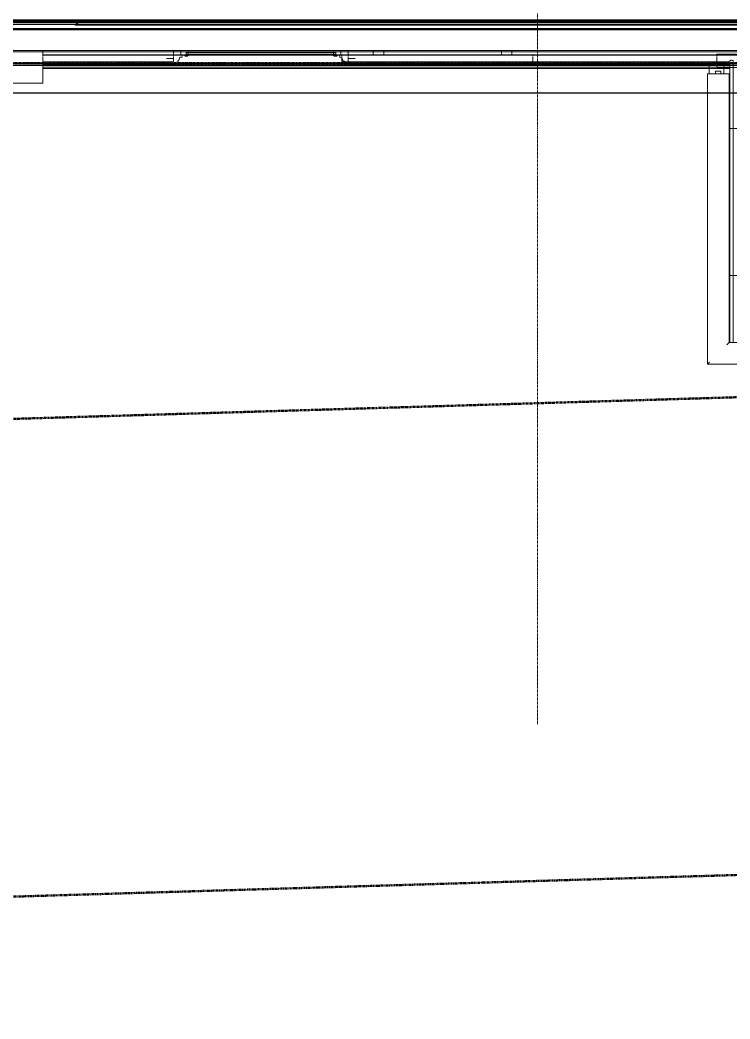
# Model space of a CAD drawing. Header units: inches. Extents: x -4235 to -464, y 9767 to 12269.
# Drawn here: x -2939.9 to -2785.4, y 9772 to 9989.6 of the extents above; entities that cross this region are included whole.
import ezdxf

# ---------------------------------------------------------------- set-up
doc = ezdxf.new("R2010")
doc.units = ezdxf.units.IN
doc.header["$MEASUREMENT"] = 0
for name, pattern in [('Dash 1_16_', [0.125, 0.0625, -0.0625]), ('Double Dash 3_8_', [1, 0.375, -0.125, 0.125, -0.125, 0.125, -0.125]), ('Grid Line 1_2_', [0.875, 0.5, -0.125, 0.125, -0.125])]:
    doc.linetypes.add(name, pattern=pattern)
for name, color, linetype, lineweight in [('A-FLOR-1', 192, 'Continuous', 9), ('A-FLOR-HRAL', 11, 'Continuous', 9), ('A-FLOR-PATT-1', 9, 'Continuous', 9), ('A-GENM', 5, 'Continuous', 9), ('A-GLAZ-1', 151, 'Continuous', 9), ('A-GLAZ-2', 151, 'Continuous', 20), ('A-ROOF-1', 10, 'Dash 1_16_', 9), ('A-WALL-1', 113, 'Continuous', 9), ('C-PROP-LINE', 91, 'Double Dash 3_8_', 50), ('C-PROP-LINE-1', 91, 'Dash 1_16_', 50), ('S-GRID-1', 1, 'Grid Line 1_2_', 9)]:
    doc.layers.add(name, color=color, linetype=linetype, lineweight=lineweight)

# ---------------------------------------------------------------- blocks, each defined once
blk = doc.blocks.new('Basic Wall _ EXT - FIBER CEMENT - LARGE - ___-2505169-BACKGROUND - ROOF PLAN')
at = {"layer": 'A-WALL-1'}
for p, q in [((-2934.94, 9981.94), (-2906.54, 9981.94)), ((-2906.54, 9981.94), (-2934.94, 9981.94)), ((-2906.54, 9981.91), (-2934.94, 9981.91)), ((-2906.54, 9981.91), (-2934.94, 9981.91)), ((-2868.51, 9981.94), (-2860.8, 9981.94)), ((-2860.8, 9981.94), (-2868.51, 9981.94)), ((-2828.36, 9981.91), (-2868.51, 9981.91)), ((-2828.36, 9981.91), (-2868.51, 9981.91)), ((-2860.8, 9981.94), (-2832.92, 9981.94)), ((-2832.92, 9981.94), (-2860.8, 9981.94)), ((-2832.92, 9981.94), (-2788.33, 9981.94)), ((-2788.33, 9981.94), (-2832.92, 9981.94)), ((-2788.33, 9981.91), (-2828.36, 9981.91)), ((-2788.33, 9981.91), (-2828.36, 9981.91)), ((-2788.33, 9981.94), (-2788.23, 9981.94)), ((-2788.23, 9981.94), (-2788.33, 9981.94)), ((-2788.23, 9981.91), (-2788.33, 9981.91)), ((-2788.23, 9981.91), (-2788.33, 9981.91)), ((-2788.21, 9981.94), (-2787.91, 9981.94)), ((-2787.91, 9981.94), (-2788.21, 9981.94)), ((-2787.91, 9981.91), (-2788.2, 9981.91)), ((-2787.91, 9981.91), (-2788.2, 9981.91)), ((-2787.87, 9981.94), (-2782.79, 9981.94)), ((-2782.79, 9981.94), (-2787.87, 9981.94)), ((-2782.79, 9981.91), (-2787.87, 9981.91)), ((-2782.79, 9981.91), (-2787.87, 9981.91)), ((-2906.54, 9979.9), (-2934.94, 9979.9)), ((-2906.54, 9979.9), (-2934.94, 9979.9)), ((-2934.94, 9979.87), (-2906.54, 9979.87)), ((-2906.54, 9979.87), (-2934.94, 9979.87)), ((-2788.34, 9979.9), (-2868.51, 9979.9)), ((-2788.34, 9979.9), (-2868.51, 9979.9)), ((-2868.51, 9979.87), (-2788.34, 9979.87)), ((-2788.34, 9979.87), (-2868.51, 9979.87)), ((-2788.26, 9979.9), (-2788.34, 9979.9)), ((-2788.26, 9979.9), (-2788.34, 9979.9)), ((-2788.34, 9979.87), (-2788.25, 9979.87)), ((-2788.25, 9979.87), (-2788.34, 9979.87)), ((-2785.47, 9979.9), (-2788.23, 9979.9)), ((-2785.47, 9979.9), (-2788.23, 9979.9)), ((-2788.23, 9979.87), (-2785.47, 9979.87)), ((-2785.47, 9979.87), (-2788.23, 9979.87))]:
    blk.add_line(p, q, dxfattribs=at)
blk = doc.blocks.new('Basic Wall _ EXT - FIBER CEMENT - LARGE - ___-2162463-BACKGROUND - ROOF PLAN')
at = {"layer": 'A-WALL-1'}
for p, q in [((-2934.94, 9981.94), (-2788.33, 9981.94)), ((-2788.33, 9981.94), (-2934.94, 9981.94)), ((-2788.33, 9981.91), (-2934.94, 9981.91)), ((-2788.33, 9981.91), (-2934.94, 9981.91)), ((-2788.33, 9981.94), (-2788.23, 9981.94)), ((-2788.23, 9981.94), (-2788.33, 9981.94)), ((-2788.23, 9981.91), (-2788.33, 9981.91)), ((-2788.23, 9981.91), (-2788.33, 9981.91)), ((-2788.21, 9981.94), (-2787.91, 9981.94)), ((-2787.91, 9981.94), (-2788.21, 9981.94)), ((-2787.91, 9981.91), (-2788.2, 9981.91)), ((-2787.91, 9981.91), (-2788.2, 9981.91)), ((-2787.87, 9981.94), (-2782.79, 9981.94)), ((-2782.79, 9981.94), (-2787.87, 9981.94)), ((-2782.79, 9981.91), (-2787.87, 9981.91)), ((-2782.79, 9981.91), (-2787.87, 9981.91)), ((-2788.34, 9979.32), (-2934.94, 9979.32)), ((-2788.34, 9979.31), (-2934.94, 9979.31)), ((-2788.34, 9979.31), (-2934.94, 9979.31)), ((-2788.34, 9979.3), (-2934.94, 9979.3)), ((-2788.34, 9979.28), (-2934.94, 9979.28)), ((-2788.34, 9979.28), (-2934.94, 9979.28)), ((-2934.94, 9978.98), (-2785.47, 9978.98)), ((-2788.23, 9979.32), (-2788.34, 9979.32)), ((-2788.23, 9979.31), (-2788.34, 9979.31)), ((-2788.23, 9979.31), (-2788.34, 9979.31)), ((-2788.23, 9979.3), (-2788.34, 9979.3)), ((-2788.23, 9979.28), (-2788.34, 9979.28)), ((-2788.23, 9979.28), (-2788.34, 9979.28)), ((-2787.92, 9979.32), (-2788.23, 9979.32)), ((-2787.92, 9979.31), (-2788.23, 9979.31)), ((-2787.92, 9979.31), (-2788.23, 9979.31)), ((-2787.92, 9979.3), (-2788.23, 9979.3)), ((-2787.91, 9979.28), (-2788.23, 9979.28)), ((-2787.91, 9979.28), (-2788.23, 9979.28)), ((-2787.41, 9979.32), (-2787.91, 9979.32)), ((-2787.41, 9979.31), (-2787.91, 9979.31)), ((-2787.41, 9979.31), (-2787.91, 9979.31)), ((-2787.41, 9979.3), (-2787.91, 9979.3)), ((-2787.4, 9979.28), (-2787.91, 9979.28)), ((-2787.4, 9979.28), (-2787.91, 9979.28)), ((-2786.74, 9979.32), (-2787.39, 9979.32)), ((-2786.74, 9979.31), (-2787.39, 9979.31)), ((-2786.74, 9979.31), (-2787.39, 9979.31)), ((-2786.74, 9979.3), (-2787.39, 9979.3)), ((-2786.74, 9979.28), (-2787.39, 9979.28)), ((-2786.74, 9979.28), (-2787.39, 9979.28)), ((-2785.97, 9979.32), (-2786.72, 9979.32)), ((-2785.96, 9979.31), (-2786.72, 9979.31)), ((-2785.96, 9979.31), (-2786.72, 9979.31)), ((-2785.96, 9979.3), (-2786.72, 9979.3)), ((-2785.95, 9979.28), (-2786.72, 9979.28)), ((-2785.95, 9979.28), (-2786.72, 9979.28)), ((-2785.47, 9979.32), (-2785.93, 9979.32)), ((-2785.47, 9979.31), (-2785.93, 9979.31)), ((-2785.47, 9979.31), (-2785.93, 9979.31)), ((-2785.47, 9979.3), (-2785.93, 9979.3)), ((-2785.47, 9979.28), (-2785.93, 9979.28)), ((-2785.47, 9979.28), (-2785.93, 9979.28))]:
    blk.add_line(p, q, dxfattribs=at)
blk = doc.blocks.new('Basic Wall _ EXT - FIBER CEMENT - SMALL - ___-2145937-BACKGROUND - ROOF PLAN')
at = {"layer": 'A-WALL-1'}
for p, q in [((-2077.4, 9989.29), (-3851.63, 9989.29)), ((-2077.6, 9989.49), (-3851.42, 9989.49)), ((-2077.67, 9989.56), (-3851.35, 9989.56)), ((-2075.54, 9987.44), (-3853.48, 9987.44)), ((-2075.54, 9987.44), (-3853.48, 9987.44)), ((-2075.62, 9987.51), (-3853.4, 9987.51)), ((-2075.62, 9987.51), (-3853.4, 9987.51)), ((-3853.2, 9987.72), (-2075.83, 9987.72)), ((-2075.83, 9987.72), (-3853.2, 9987.72)), ((-3852.33, 9988.59), (-2076.7, 9988.59)), ((-2076.7, 9988.59), (-3852.33, 9988.59)), ((-2077.05, 9988.94), (-3851.97, 9988.94)), ((-2077.1, 9988.99), (-3851.93, 9988.99)), ((-2077.11, 9989), (-3851.92, 9989)), ((-2077.18, 9989.07), (-3851.85, 9989.07)), ((-2077.17, 9989.06), (-3851.85, 9989.06)), ((-2077.17, 9989.06), (-3851.85, 9989.06)), ((-2077.2, 9989.09), (-3851.82, 9989.09)), ((-2077.24, 9989.13), (-3851.78, 9989.13)), ((-2077.25, 9989.14), (-3851.77, 9989.14)), ((-2070.72, 9982.61), (-3858.3, 9982.61)), ((-2070.72, 9982.61), (-3858.3, 9982.61)), ((-2067.77, 9979.66), (-3861.25, 9979.66)), ((-2067.84, 9979.73), (-3861.19, 9979.73)), ((-3860.81, 9980.11), (-2068.22, 9980.11)), ((-2068.29, 9980.19), (-3860.73, 9980.19)), ((-2068.29, 9980.19), (-3860.73, 9980.19)), ((-3867.29, 9973.63), (-2061.73, 9973.63)), ((-2061.73, 9973.63), (-3867.29, 9973.63)), ((-2061.81, 9973.7), (-3867.21, 9973.7)), ((-2061.81, 9973.7), (-3867.21, 9973.7))]:
    blk.add_line(p, q, dxfattribs=at)
blk = doc.blocks.new('Window-Double_Hung-Andersen-400_Series-Tilt_Wash - DOUBLE HUNG - COTTAGE - 3RD FLOOR-V55-BACKGROUND - ROOF PLAN')
at = {"layer": 'A-GLAZ-1'}
for p, q in [((-16.29, -2.13), (-15.7, -2.13)), ((-15.82, -2.5), (-15.82, -2.13)), ((-15.7, -2), (15.7, -2)), ((-15.7, -2.13), (15.7, -2.13)), ((16.29, -2.13), (15.7, -2.13)), ((15.82, -2.5), (15.82, -2.13)), ((-16.29, -2.5), (-15.7, -2.5)), ((-15.7, -2.5), (15.7, -2.5)), ((-15.7, -2.63), (15.7, -2.63)), ((16.29, -2.5), (15.7, -2.5))]:
    blk.add_line(p, q, dxfattribs=at)
at = {"layer": 'A-GLAZ-2'}
for p, q in [((-19.01, -2.01), (-19.01, -1.69)), ((-19.01, -2.69), (-19.01, -2.01)), ((-17.42, -2.01), (-17.42, -1.69)), ((-17.42, -2.69), (-17.42, -2.01)), ((-15.7, -2), (-16.29, -2)), ((-16.29, -2.63), (-16.29, -2.01)), ((-15.78, -1.69), (-15.7, -2)), ((15.78, -1.69), (15.7, -2)), ((15.7, -2), (16.29, -2)), ((16.29, -2.63), (16.29, -2.01)), ((17.42, -2.01), (17.42, -1.69)), ((17.42, -2.69), (17.42, -2.01)), ((19.01, -1.69), (19.01, -2.01)), ((19.01, -2.01), (19.01, -2.68)), ((-19.01, -3.44), (-20.51, -3.44)), ((-19.01, -2.84), (-19.01, -2.76)), ((-19.01, -4.11), (-19.01, -3)), ((-18.2, -4), (-17.92, -4)), ((-18.2, -4.11), (-18.2, -4)), ((-17.92, -4), (-17.61, -3.19)), ((-17.61, -3.19), (-17.14, -3.19)), ((-17.42, -2.75), (-16.57, -2.75)), ((-17.14, -2.84), (-17.14, -2.75)), ((-17.14, -3.19), (-17.14, -3)), ((-16.57, -2.63), (-16.57, -2.69)), ((-15.7, -2.63), (-16.57, -2.63)), ((-16.57, -2.75), (-16.57, -2.84)), ((-15.86, -2.97), (-16.57, -2.97)), ((-15.8, -2.84), (-15.76, -2.75)), ((-15.73, -2.69), (-15.7, -2.63)), ((15.72, -2.67), (15.7, -2.63)), ((15.7, -2.63), (16.57, -2.63)), ((15.8, -2.84), (15.74, -2.72)), ((15.86, -2.97), (16.57, -2.97)), ((16.57, -2.63), (16.57, -2.68)), ((16.57, -2.72), (16.57, -2.84)), ((17.42, -2.75), (16.57, -2.75)), ((17.14, -2.84), (17.14, -2.75)), ((17.14, -3.06), (17.14, -3)), ((17.14, -3.19), (17.14, -3.06)), ((17.61, -3.19), (17.14, -3.19)), ((17.64, -3.27), (17.61, -3.19)), ((17.92, -4), (17.64, -3.27)), ((18.2, -4), (17.92, -4)), ((18.2, -4.11), (18.2, -4)), ((19.01, -2.72), (19.01, -2.84)), ((19.01, -3), (19.01, -4.11)), ((19.01, -3.44), (20.51, -3.44)), ((-19.01, -4.81), (-19.01, -4.56)), ((19.01, -4.81), (-19.01, -4.81)), ((-18.2, -4.81), (-18.2, -4.56)), ((18.2, -4.81), (18.2, -4.56)), ((19.01, -4.56), (19.01, -4.81))]:
    blk.add_line(p, q, dxfattribs=at)
blk = doc.blocks.new('Family1 - SCUPPER-V154-BACKGROUND - ROOF PLAN')
at = {"layer": 'A-GENM'}
for p, q in [((-5, 8.81), (5, 8.81)), ((-5, 4.97), (-5, 8.81)), ((5, 8.81), (5, 4.97)), ((-5, 4.56), (-5, 4.97)), ((5, 4.97), (5, 4.56)), ((-5, 3), (-5, 4.11)), ((-5, 2.01), (-5, 2.84)), ((5, 4.11), (5, 3)), ((5, 2.84), (5, 2.01)), ((-5, 1.69), (-5, 2.01)), ((5, 2.01), (5, 1.69))]:
    blk.add_line(p, q, dxfattribs=at)
blk = doc.blocks.new('Railing - Baluster_01-V160-BACKGROUND - ROOF PLAN')
at = {"layer": 'A-FLOR-HRAL'}
for p, q in [((-0.59, 1.18), (0.59, 1.18)), ((-0.59, 0.59), (-0.59, 1.18)), ((0.59, 1.18), (0.59, 0.59))]:
    blk.add_line(p, q, dxfattribs=at)
blk = doc.blocks.new('Railing - Railing-2700300-BACKGROUND - ROOF PLAN')
at = {"layer": 'A-FLOR-HRAL'}
for p, q in [((-2790.37, 9977.83), (-2790.37, 9973.7)), ((-2790.37, 9977.83), (-2789.9, 9977.83)), ((-2789.9, 9977.83), (-2786.12, 9977.83)), ((-2786.12, 9977.83), (-2785.65, 9977.83)), ((-2785.65, 9973.7), (-2785.65, 9977.83)), ((-2681.05, 9977.83), (-2681.05, 9973.7)), ((-2681.05, 9977.83), (-2680.58, 9977.83)), ((-2680.58, 9977.83), (-2676.8, 9977.83)), ((-2676.8, 9977.83), (-2676.32, 9977.83)), ((-2676.32, 9973.7), (-2676.32, 9977.83)), ((-2790.37, 9973.7), (-2790.37, 9973.63)), ((-2790.37, 9973.63), (-2790.37, 9914.58)), ((-2785.65, 9973.63), (-2785.65, 9973.7)), ((-2785.65, 9919.3), (-2785.65, 9973.63)), ((-2681.05, 9973.7), (-2681.05, 9973.63)), ((-2681.05, 9973.63), (-2681.05, 9919.3)), ((-2676.32, 9973.63), (-2676.32, 9973.7)), ((-2676.32, 9914.58), (-2676.32, 9973.63)), ((-2681.05, 9919.3), (-2785.65, 9919.3)), ((-2790.37, 9914.58), (-2676.32, 9914.58))]:
    blk.add_line(p, q, dxfattribs=at)
for points, knots in [([(-2786.12, 9918.83), (-2786.08, 9918.87), (-2786.02, 9918.93), (-2785.94, 9919.01), (-2785.89, 9919.06), (-2785.86, 9919.09), (-2785.82, 9919.13), (-2785.79, 9919.16), (-2785.77, 9919.18), (-2785.74, 9919.21), (-2785.71, 9919.24), (-2785.68, 9919.27), (-2785.66, 9919.29), (-2785.65, 9919.3), (-2785.65, 9919.3)], [0, 0, 0, 0, 0.166667, 0.25, 0.333333, 0.375, 0.416667, 0.5, 0.541667, 0.583333, 0.666667, 0.75, 0.833333, 1, 1, 1, 1]), ([(-2680.58, 9918.83), (-2680.62, 9918.87), (-2680.68, 9918.93), (-2680.76, 9919.01), (-2680.8, 9919.06), (-2680.84, 9919.09), (-2680.87, 9919.13), (-2680.9, 9919.16), (-2680.93, 9919.18), (-2680.96, 9919.21), (-2680.99, 9919.24), (-2681.01, 9919.27), (-2681.04, 9919.29), (-2681.05, 9919.3), (-2681.05, 9919.3)], [0, 0, 0, 0, 0.166667, 0.25, 0.333333, 0.375, 0.416667, 0.5, 0.541667, 0.583333, 0.666667, 0.75, 0.833333, 1, 1, 1, 1]), ([(-2790.37, 9914.58), (-2790.37, 9914.58), (-2790.36, 9914.59), (-2790.34, 9914.61), (-2790.31, 9914.64), (-2790.28, 9914.67), (-2790.26, 9914.69), (-2790.23, 9914.72), (-2790.19, 9914.76), (-2790.15, 9914.8), (-2790.11, 9914.84), (-2790.07, 9914.88), (-2790, 9914.95), (-2789.94, 9915.01), (-2789.9, 9915.05)], [0, 0, 0, 0, 0.166667, 0.25, 0.333333, 0.416667, 0.458333, 0.5, 0.583333, 0.666667, 0.708333, 0.75, 0.833333, 1, 1, 1, 1]), ([(-2676.32, 9914.58), (-2676.32, 9914.58), (-2676.33, 9914.59), (-2676.36, 9914.61), (-2676.39, 9914.64), (-2676.41, 9914.67), (-2676.44, 9914.69), (-2676.47, 9914.72), (-2676.51, 9914.76), (-2676.55, 9914.8), (-2676.59, 9914.84), (-2676.62, 9914.88), (-2676.69, 9914.95), (-2676.75, 9915.01), (-2676.8, 9915.05)], [0, 0, 0, 0, 0.166667, 0.25, 0.333333, 0.416667, 0.458333, 0.5, 0.583333, 0.666667, 0.708333, 0.75, 0.833333, 1, 1, 1, 1])]:
    blk.add_open_spline(points, degree=3, knots=knots, dxfattribs=at)
blk.add_blockref('Railing - Baluster_01-V160-BACKGROUND - ROOF PLAN', (-2788.01, 9977.24))
blk = doc.blocks.new('Walls 47 - Walls 1-2573550-BACKGROUND - ROOF PLAN')
at = {"layer": 'A-WALL-1'}
for p, q in [((-2788.34, 9982.13), (-2788.34, 9981.79)), ((-2788.34, 9982.13), (-2781.84, 9982.13)), ((-2787.91, 9982.13), (-2788.34, 9982.13)), ((-2788.34, 9981.62), (-2788.34, 9980.52)), ((-2787.39, 9982.13), (-2787.91, 9982.13)), ((-2786.72, 9982.13), (-2787.39, 9982.13)), ((-2785.09, 9982.13), (-2786.72, 9982.13)), ((-2784.25, 9982.13), (-2785.09, 9982.13)), ((-2781.95, 9982.13), (-2784.25, 9982.13)), ((-2781.84, 9982.13), (-2781.95, 9982.13)), ((-2781.84, 9981.79), (-2781.84, 9982.13)), ((-2781.84, 9980.52), (-2781.84, 9981.62)), ((-2788.34, 9980.07), (-2788.34, 9979.66)), ((-2788.34, 9979.66), (-2788.34, 9979.2)), ((-2788.34, 9979.2), (-2785.47, 9979.2)), ((-2781.84, 9979.2), (-2788.34, 9979.2)), ((-2785.47, 9980.07), (-2785.47, 9979.66)), ((-2785.47, 9979.66), (-2785.47, 9979.2)), ((-2785.47, 9979.2), (-2785.47, 9973.7)), ((-2785.42, 9979.2), (-2785.36, 9979.2)), ((-2785.36, 9979.2), (-2785.28, 9979.2)), ((-2785.28, 9979.2), (-2785.19, 9979.2)), ((-2785.19, 9979.2), (-2785.09, 9979.2)), ((-2785.09, 9979.2), (-2784.99, 9979.2)), ((-2784.99, 9979.2), (-2784.9, 9979.2)), ((-2784.9, 9979.2), (-2784.82, 9979.2)), ((-2784.82, 9979.2), (-2784.76, 9979.2)), ((-2784.72, 9979.66), (-2784.72, 9980.07)), ((-2784.72, 9979.2), (-2784.72, 9979.66)), ((-2784.72, 9973.7), (-2784.72, 9979.2)), ((-2784.71, 9979.2), (-2781.84, 9979.2)), ((-2781.84, 9979.66), (-2781.84, 9980.07)), ((-2781.84, 9979.2), (-2781.84, 9979.66)), ((-2785.47, 9973.7), (-2785.47, 9973.63)), ((-2785.47, 9973.63), (-2785.47, 9919.3)), ((-2784.72, 9973.63), (-2784.72, 9973.7)), ((-2784.72, 9919.3), (-2784.72, 9973.63))]:
    blk.add_line(p, q, dxfattribs=at)
for start_param, end_param in [(2.879793, 3.109327), (2.356194, 2.879793), (2.094395, 2.356194), (0.785398, 2.094395), (0.261799, 0.785398), (0.032265, 0.261799), (3.926991, 4.087841), (4.213302, 4.450134), (4.45059, 4.587024), (4.837754, 4.974188), (4.974601, 5.211476), (5.336867, 5.497787)]:
    blk.add_ellipse((-2785.09, 9980.51), major_axis=(0.375, 0), ratio=0.86769, start_param=start_param, end_param=end_param, dxfattribs=at)
blk = doc.blocks.new('Family - ___-1878357-BACKGROUND - ROOF PLAN')
at = {"layer": 'C-PROP-LINE'}
blk.add_line((-3831.82, 9771.98), (-2096.45, 9823.93), dxfattribs=at)
blk = doc.blocks.new('Family - ___-2835860-BACKGROUND - ROOF PLAN')
at = {"layer": 'C-PROP-LINE-1'}
blk.add_line((-2636.92, 9980.19), (-3860.72, 9980.19), dxfattribs=at)
blk = doc.blocks.new('Family - ___-2835932-BACKGROUND - ROOF PLAN')
at = {"layer": 'C-PROP-LINE-1'}
blk.add_line((-2067.92, 9980.19), (-3860.72, 9980.19), dxfattribs=at)
blk = doc.blocks.new('Family - ___-2855424-BACKGROUND - ROOF PLAN')
at = {"layer": 'C-PROP-LINE-1'}
blk.add_line((-3987.11, 9871.38), (-600.6, 9972.76), dxfattribs=at)

msp = doc.modelspace()

# ---------------------------------------------------------------- hatches: boundary and pattern name
at = {"layer": 'A-FLOR-PATT-1'}
h = msp.add_hatch(dxfattribs=at)
h.set_pattern_fill('FP_40', color=256, style=0, pattern_type=2)
h.set_pattern_definition([(90, (-2014.813, 11021.939), (-4, 2e-16), []), (180, (-2014.813, 11021.939), (-8, -8), [4, -28]), (180, (-2018.813, 11037.939), (-8, -8), [4, -28])])
h.paths.add_polyline_path([(-2715.45, 9919.3), (-2681.05, 9919.3), (-2681.03, 9977.83), (-2676.69, 9977.83), (-2676.69, 9979.81), (-2790.01, 9979.83), (-2790.01, 9977.83), (-2788.6, 9977.83), (-2788.6, 9978.42), (-2787.42, 9978.42), (-2787.42, 9977.83), (-2785.65, 9977.83), (-2785.65, 9919.3), (-2729.47, 9919.3)], flags=0)

# ---------------------------------------------------------------- linework, layer by layer
at = {"layer": 'A-FLOR-1'}
for p, q in [((-2788.25, 9979.83), (-2790.01, 9979.83)), ((-2790.01, 9979.83), (-2790.01, 9979.32)), ((-2790.01, 9979.28), (-2790.01, 9979.15)), ((-2790.01, 9979), (-2790.01, 9977.83)), ((-2785.47, 9979.83), (-2788.23, 9979.83))]:
    msp.add_line(p, q, dxfattribs=at)
at = {"layer": 'A-ROOF-1'}
for p, q in [((-2926.84, 9989.33), (-2926.74, 9989.4)), ((-2927.91, 9988.44), (-2927.37, 9988.89)), ((-3851.85, 9982.94), (-2076.17, 9982.94))]:
    msp.add_line(p, q, dxfattribs=at)
at = {"layer": 'A-WALL-1'}
for p, q in [((-3851.85, 9989.06), (-2077.17, 9989.06)), ((-2927.37, 9988.89), (-2927.91, 9988.44)), ((-2927.91, 9988.44), (-2650.31, 9988.44)), ((-2076.17, 9982.94), (-3851.85, 9982.94)), ((-2934.94, 9981.79), (-2934.94, 9982.94)), ((-2906.54, 9982.94), (-2906.54, 9981.94)), ((-2868.51, 9981.95), (-2868.51, 9982.94)), ((-2863.06, 9981.94), (-2863.06, 9982.94)), ((-2860.8, 9981.94), (-2860.8, 9982.94)), ((-2835.19, 9982.94), (-2835.19, 9981.94)), ((-2832.92, 9982.94), (-2832.92, 9981.94)), ((-2934.94, 9980.52), (-2934.94, 9981.62)), ((-2906.54, 9981.87), (-2906.54, 9981.79)), ((-2906.54, 9981.62), (-2906.54, 9980.52)), ((-2869.89, 9981.93), (-2869.89, 9981.94)), ((-2828.36, 9981.94), (-2869.89, 9981.94)), ((-2869.89, 9981.79), (-2869.89, 9981.91)), ((-2869.89, 9980.52), (-2869.89, 9981.62)), ((-2828.36, 9981.94), (-2828.36, 9981.93)), ((-2828.36, 9981.91), (-2828.36, 9981.79)), ((-2828.36, 9981.62), (-2828.36, 9980.52)), ((-2068.3, 9980.19), (-3860.72, 9980.19)), ((-2934.94, 9980.44), (-2906.54, 9980.44)), ((-2869.89, 9980.44), (-2785.47, 9980.44))]:
    msp.add_line(p, q, dxfattribs=at)
at = {"layer": 'S-GRID-1'}
msp.add_line((-2827.32, 9836.18), (-2827.32, 12199.22), dxfattribs=at)

# ---------------------------------------------------------------- block references
at = {"layer": 'A-FLOR-HRAL'}
msp.add_blockref('Railing - Railing-2700300-BACKGROUND - ROOF PLAN', (0, 0), dxfattribs=at)
at = {"layer": 'A-GENM', "rotation": 180}
msp.add_blockref('Family1 - SCUPPER-V154-BACKGROUND - ROOF PLAN', (-2939.94, 9984.63), dxfattribs=at)
at = {"layer": 'A-GLAZ-1'}
msp.add_blockref('Window-Double_Hung-Andersen-400_Series-Tilt_Wash - DOUBLE HUNG - COTTAGE - 3RD FLOOR-V55-BACKGROUND - ROOF PLAN', (-2887.52, 9984.63), dxfattribs=at)
at = {"layer": 'A-WALL-1'}
for name in ['Basic Wall _ EXT - FIBER CEMENT - SMALL - ___-2145937-BACKGROUND - ROOF PLAN', 'Basic Wall _ EXT - FIBER CEMENT - LARGE - ___-2162463-BACKGROUND - ROOF PLAN', 'Basic Wall _ EXT - FIBER CEMENT - LARGE - ___-2505169-BACKGROUND - ROOF PLAN', 'Walls 47 - Walls 1-2573550-BACKGROUND - ROOF PLAN']:
    msp.add_blockref(name, (0, 0), dxfattribs=at)
at = {"layer": 'C-PROP-LINE'}
msp.add_blockref('Family - ___-1878357-BACKGROUND - ROOF PLAN', (0, 0), dxfattribs=at)
at = {"layer": 'C-PROP-LINE-1'}
for name in ['Family - ___-2835860-BACKGROUND - ROOF PLAN', 'Family - ___-2835932-BACKGROUND - ROOF PLAN', 'Family - ___-2855424-BACKGROUND - ROOF PLAN']:
    msp.add_blockref(name, (0, 0), dxfattribs=at)

doc.saveas('drawing.dxf')
